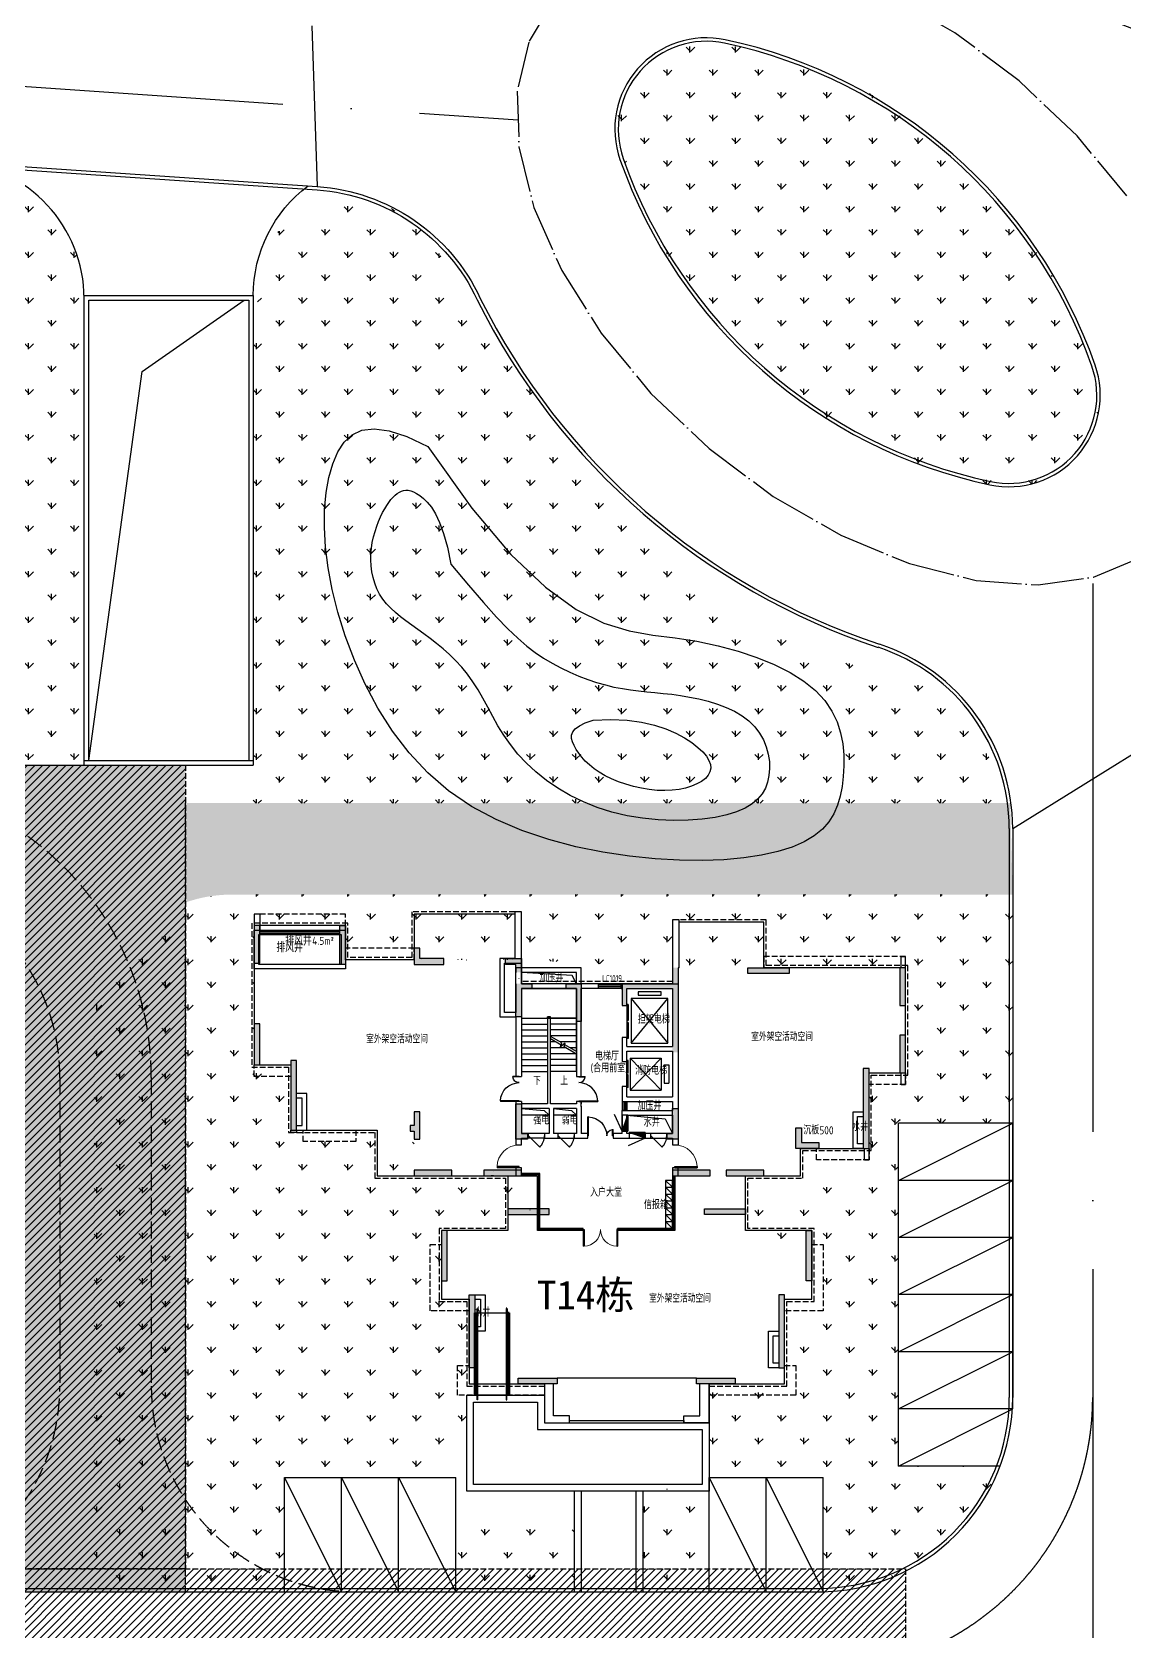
# Model space of a CAD drawing. Header units: millimetres. Extents: x 36720183 to 38160956, y 58934012 to 60388477.
# Drawn here: x 37476352 to 37524127, y 59413485 to 59483474 of the extents above; entities that cross this region are included whole.
import ezdxf

# ---------------------------------------------------------------- set-up
doc = ezdxf.new("R2010")
doc.units = ezdxf.units.MM
doc.header["$LTSCALE"] = 1000
doc.header["$MEASUREMENT"] = 0
for name, pattern in [('ACAD_ISO04W100', [30, 24, -3, 0, -3]), ('DASH', [0.35, 0.25, -0.1]), ('DOTE', [2.42, 2, -0.2, 0.02, -0.2]), ('X-A7-L1-PLAN$0$DOTE', [2.42, 2, -0.2, 0.02, -0.2])]:
    doc.linetypes.add(name, pattern=pattern)
for name, color, linetype in [('003-核算户型面积-公摊部分轮廓', 30, 'Continuous'), ('@ 绿化', 8, 'Continuous'), ('@YL', 2, 'Continuous'), ('@扑救面填充', 8, 'Continuous'), ('@植草板', 8, 'Continuous'), ('@道路', 6, 'Continuous'), ('C_Wall', 6, 'Continuous'), ('DIM_LEAD', 3, 'Continuous'), ('DIM_SYMB', 3, 'Continuous'), ('DL_道路中线_支路网_', 4, 'ACAD_ISO04W100'), ('DL_道路红线_支路网_', 1, 'Continuous'), ('EVTR', 2, 'Continuous'), ('j-建筑提资说明', 5, 'Continuous'), ('PUB_DIM', 3, 'Continuous'), ('PUB_TEXT', 7, 'Continuous'), ('RMJM - P1 - P - 120-1$0$文字说明', 7, 'Continuous'), ('STAIR', 2, 'Continuous'), ('TEXT', 1, 'Continuous'), ('WALL', 4, 'Continuous'), ('WINDOW', 2, 'Continuous'), ('WINDOW_TEXT', 3, 'Continuous'), ('X-A4-4F-PLAN$0$水X-EQU', 1, 'Continuous'), ('X-A4-4F-PLAN$0$洞', 5, 'Continuous'), ('X-A7-L1-PLAN$0$240_STAIR_R', 1, 'Continuous'), ('X-A7-L1-PLAN$0$dote', 1, 'X-A7-L1-PLAN$0$DOTE'), ('地下车库出入口', 6, 'Continuous'), ('扑救面', 2, 'Continuous'), ('裙楼挑廊', 7, 'Continuous'), ('车位', 40, 'Continuous'), ('首层轮廓', 6, 'Continuous')]:
    doc.layers.add(name, color=color, linetype=linetype)
doc.layers.add('X-A7-L1-PLAN$0$230_Floors', color=1, linetype='Continuous', lineweight=50)
doc.styles.add('_TCH_DIM', font='SIMPLEX', dxfattribs={"bigfont": 'GBCBIG'})
doc.styles.add('RMJM - P1 - P - 120-1$0$RMJM_TEXT', font='ARIAL.TTF', dxfattribs={"height": 2.5})
doc.styles.get("Standard").update_dxf_attribs({"font": 'gbenor.shx', "bigfont": 'gbcbig.shx'})
pattern_1 = [(90, (0, 0), (-997.795475, 997.795475), [264.58066, -1731.01015]), (45, (0, 0), (-997.796155, 997.796155), [264.58066, -1146.51615]), (135, (0, 0), (-997.796155, -997.796155), [264.58066, -1146.51615])]
pattern_2 = [(45, (0, 0), (-168.3798023, 168.3798023), [])]

# ---------------------------------------------------------------- blocks, each defined once
blk = doc.blocks.new('车位')
at = {"layer": '车位'}
for p, q in [((2126015, 462726), (2126015, 465226)), ((2131015, 465226), (2126015, 465226)), ((2131015, 462726), (2131015, 465226)), ((2131015, 462726), (2126015, 462726))]:
    blk.add_line(p, q, dxfattribs=at)
blk.add_lwpolyline([(2126015, 462726), (2131015, 465226)], dxfattribs=at)
blk = doc.blocks.new('gj1-0107')
at = {"layer": 'WALL', "color": 2}
for points in [[(42848790, 57731523), (42852790, 57731523), (42852790, 57729823), (42848790, 57729823)], [(42852590, 57730023), (42848990, 57730023), (42848990, 57731323), (42852590, 57731323)], [(42848990, 57731323), (42852590, 57731323), (42852590, 57730023), (42848990, 57730023)]]:
    blk.add_lwpolyline(points, close=True, dxfattribs=at)
at = {"layer": 'j-建筑提资说明', "color": 2, "insert": (42851328, 57731226), "char_height": 350, "width": 981.82, "attachment_point": 1}
blk.add_mtext('4.5m²', dxfattribs=at)
at = {"layer": 'PUB_TEXT', "color": 2}
blk.add_text('排风井', height=385.8, dxfattribs=at).set_placement((42850153, 57730853))
blk = doc.blocks.new('X-A4-4F-PLAN$0$A$C331B4B6F')
at = {"layer": 'X-A4-4F-PLAN$0$水X-EQU'}
blk.add_hatch(color=256, dxfattribs=at).paths.add_polyline_path([(-208, -272), (258, -439), (-208, -439)])
blk.add_line((-208, -272), (279, -45), dxfattribs=at)
blk.add_lwpolyline([(-208, -272), (-208, -439), (258, -439), (258, -272)], close=True, dxfattribs=at)
at = {"layer": 'X-A4-4F-PLAN$0$洞'}
blk.add_lwpolyline([(-208, -272), (258, -439)], dxfattribs=at)
blk.add_lwpolyline([(-208, -272), (258, -439), (-208, -439)], close=True, dxfattribs=at)
blk = doc.blocks.new('$DorLib2D$00000001')
for p, q in [((0.45, 0.975), (0.5, 0.975)), ((0.45, 0), (0.45, 0.975)), ((0.5, 0), (0.5, 0.975)), ((0.5, 0), (0.45, 0))]:
    blk.add_line(p, q)
at = {"lineweight": 13}
blk.add_arc((0.475, 0), 0.975, 91.46928, 180, dxfattribs=at)
blk = doc.blocks.new('$DORLIB2D$00000127')
at = {"color": 0, "linetype": 'Continuous'}
for p, q in [((-0.033, 0.795), (-0.533, 0.795)), ((-0.533, 0.795), (-0.533, 0.69)), ((-0.033, 0.69), (-0.533, 0.69)), ((0.5, 0.5), (-0.5, 0.5)), ((-0.033, 0.795), (-0.033, 0.69)), ((0.033, 0.795), (0.033, 0.69)), ((0.533, 0.795), (0.033, 0.795)), ((0.533, 0.69), (0.033, 0.69)), ((0.533, 0.795), (0.533, 0.69))]:
    blk.add_line(p, q, dxfattribs=at)
blk = doc.blocks.new('$DorLib2D$00000225')
at = {"color": 0}
for p, q in [((0.475, -0.001), (0.475, 0.752)), ((0.475, 0.752), (0.5, 0.752)), ((0.5, -0.001), (0.5, 0.752)), ((-0.5, 0), (-0.5, 0.252)), ((-0.475, 0.252), (-0.5, 0.252)), ((-0.475, 0), (-0.475, 0.252)), ((-0.475, 0), (-0.5, 0)), ((0.475, -0.001), (0.5, -0.001))]:
    blk.add_line(p, q, dxfattribs=at)
for centre, radius, start, end in [((0.505, -0.002), 0.755, 92.24927, 179.72377), ((-0.501, 0.003), 0.251, 359.78987, 84.09744)]:
    blk.add_arc(centre, radius, start, end, dxfattribs=at)
blk = doc.blocks.new('$DorLib2D$00000114')
at = {"color": 0}
blk.add_line((0.5, 0), (-0.207, 0.707), dxfattribs=at)
blk.add_arc((0.5, 0), 1, 135, 180, dxfattribs=at)
blk = doc.blocks.new('$DorLib2D$00000002')
for p, q in [((-0.5, 0), (-0.5, 0.4875)), ((-0.475, 0.4875), (-0.5, 0.4875)), ((-0.475, 0), (-0.475, 0.4875)), ((0.475, 0), (0.475, 0.4875)), ((0.475, 0.4875), (0.5, 0.4875)), ((0.5, 0), (0.5, 0.4875)), ((-0.5, 0), (-0.475, 0)), ((0.5, 0), (0.475, 0))]:
    blk.add_line(p, q)
at = {"lineweight": 13}
for centre, start, end in [((-0.4875, 0), 0, 88.53072), ((0.4875, 0), 91.46928, 180)]:
    blk.add_arc(centre, 0.4875, start, end, dxfattribs=at)
blk = doc.blocks.new('T14scpm')
at = {"layer": 'C_Wall'}
h = blk.add_hatch(color=6, dxfattribs=at)
h.dxf.hatch_style = 1
h.paths.add_polyline_path([(790263, 47306), (790263, 47506), (790513, 47506), (790513, 45856), (790263, 45856)])
h.paths.add_polyline_path([(790513, 42906), (790263, 42906), (790263, 43106), (790263, 44556), (790513, 44556)])
h.paths.add_polyline_path([(788913, 39606), (788663, 39606), (788663, 43106), (788913, 43106)])
h.paths.add_polyline_path([(785713, 39606), (785713, 40506), (785963, 40506), (785963, 39856), (786713, 39856), (786713, 39606)])
h.paths.add_polyline_path([(786163, 35806), (786163, 36006), (786413, 36006), (786413, 33806), (786163, 33806)])
h.paths.add_polyline_path([(785213, 30006), (784963, 30006), (784963, 33206), (785213, 33206)])
h.paths.add_polyline_path([(781362, 29306), (781362, 29556), (783063, 29556), (783063, 29306), (782913, 29306), (782913, 29306)])
h.paths.add_polyline_path([(773563, 29306), (773563, 29556), (775263, 29556), (775263, 29306), (775113, 29306), (775113, 29306)])
h.paths.add_polyline_path([(771663, 30006), (771413, 30006), (771413, 30106), (771413, 33206), (771663, 33206)])
h.paths.add_polyline_path([(770463, 33806), (770213, 33806), (770213, 36006), (770463, 36006), (770463, 35806)])
h.paths.add_polyline_path([(769013, 38406), (769013, 38656), (769213, 38656), (770663, 38656), (770663, 38406)])
h.paths.add_polyline_path([(773713, 38656), (773713, 38406), (772063, 38406), (772063, 38656), (772263, 38656)])
h.paths.add_polyline_path([(773113, 36706), (773113, 36956), (774913, 36956), (774913, 36706)])
h.paths.add_polyline_path([(781963, 38656), (781963, 38406), (780313, 38406), (780313, 38656), (780513, 38656)])
h.paths.add_polyline_path([(784313, 38656), (784313, 38406), (782663, 38406), (782663, 38656), (782863, 38656)])
h.paths.add_polyline_path([(783513, 36956), (783513, 36706), (781713, 36706), (781713, 36956)])
h.paths.add_polyline_path([(780313, 41356), (780563, 41356), (780563, 40006), (780060, 40006), (780060, 40256), (780313, 40256)])
h.paths.add_polyline_path([(780313, 46606), (778313, 46606), (778313, 45856), (778113, 45856), (778112, 46806), (780313, 46806), (780313, 47506), (780563, 47506), (780563, 43806), (780313, 43806)])
h.paths.add_polyline_path([(783613, 47256), (783613, 47506), (785213, 47506), (785413, 47506), (785413, 47256)])
h.paths.add_polyline_path([(776112, 46606), (775662, 46606), (775662, 46806), (776312, 46806), (776312, 45156), (776112, 45156)])
h.paths.add_polyline_path([(770313, 47906), (770313, 47656), (769013, 47656), (769013, 48356), (769263, 48356), (769263, 47906)])
h.paths.add_polyline_path([(765763, 49356), (766013, 49356), (766013, 47656), (765763, 47656)])
h.paths.add_polyline_path([(762263, 47706), (762013, 47706), (762013, 49356), (762263, 49356), (762263, 49156)])
h.paths.add_polyline_path([(762263, 43456), (762263, 43256), (762013, 43256), (762013, 45056), (762263, 45056)])
h.paths.add_polyline_path([(763863, 40606), (763863, 40406), (763613, 40406), (763613, 43456), (763863, 43456)])
h.paths.add_polyline_path([(769013, 40356), (768832, 40356), (768832, 40606), (769013, 40606), (769013, 41206), (769263, 41206), (769263, 40006), (769013, 40006)])
h.paths.add_polyline_path([(773713, 40256), (773967, 40256), (773967, 40006), (773463, 40006), (773463, 41556), (773713, 41556)])
h.paths.add_polyline_path([(773713, 47306), (773463, 47306), (773463, 47656), (773013, 47656), (773013, 47906), (773713, 47906)])
h.paths.add_polyline_path([(773463, 46806), (774163, 46806), (774163, 46606), (773713, 46606), (773713, 45356), (773463, 45356)])
at = {"color": 6}
for p, q in [((778313, 41256), (778113, 41256)), ((780013, 38206), (780313, 37906)), ((780013, 37906), (780313, 37606)), ((780013, 37906), (780313, 37906)), ((780013, 37606), (780313, 37306)), ((780013, 37606), (780313, 37606)), ((780013, 37306), (780313, 37006)), ((780013, 37306), (780313, 37306)), ((780013, 37006), (780313, 36706)), ((780013, 37006), (780313, 37006)), ((780013, 36706), (780313, 36406)), ((780013, 36706), (780313, 36706)), ((780013, 36406), (780313, 36106)), ((780013, 36406), (780313, 36406))]:
    blk.add_line(p, q, dxfattribs=at)
blk.add_lwpolyline([(780313, 38206), (780013, 38206), (780013, 36106), (780313, 36106), (780313, 38206)], dxfattribs=at)
at = {"layer": '003-核算户型面积-公摊部分轮廓', "color": 6}
blk.add_lwpolyline([(776113, 46806), (775931, 47170), (773713, 47306)], dxfattribs=at)
at = {"layer": 'C_Wall', "color": 6}
blk.add_line((778112, 46806), (778112, 46806), dxfattribs=at)
for points in [[(762263, 49156), (762263, 49356), (762013, 49356), (762013, 47706), (762263, 47706), (762263, 49156)], [(765763, 49356), (766013, 49356), (766013, 47656), (765763, 47656)], [(770313, 47656), (770313, 47906), (769263, 47906), (769263, 48356), (769013, 48356), (769013, 47656)], [(773013, 47906), (773713, 47906), (773713, 46806), (774163, 46806), (774163, 46606), (773713, 46606), (773713, 45356), (773463, 45356), (773463, 47656), (773013, 47656)], [(783613, 47256), (783613, 47506), (785213, 47506), (785213, 47506), (785413, 47506), (785413, 47256)], [(790263, 47506), (790263, 47306), (790263, 47306), (790263, 45856), (790513, 45856), (790513, 47506)], [(775662, 46606), (775662, 46806), (776312, 46806), (776312, 45156), (776112, 45156), (776112, 46606)], [(762263, 43256), (762263, 43456), (762263, 43456), (762263, 45056), (762013, 45056), (762013, 43256)], [(790263, 42906), (790513, 42906), (790513, 44556), (790263, 44556), (790263, 43106), (790263, 43106)], [(763863, 40406), (763863, 40606), (763863, 40606), (763863, 43456), (763613, 43456), (763613, 40406)], [(788913, 43106), (788663, 43106), (788663, 39606), (788913, 39606)], [(773713, 41556), (773713, 40256), (773967, 40256), (773967, 40006), (773463, 40006), (773463, 41556)], [(780313, 41356), (780563, 41356), (780563, 40006), (780060, 40006), (780060, 40256), (780313, 40256)], [(769013, 40006), (769263, 40006), (769263, 41206), (769013, 41206), (769013, 40606), (768832, 40606), (768832, 40356), (769013, 40356)], [(785963, 40506), (785963, 39856), (786713, 39856), (786713, 39606), (785713, 39606), (785713, 40506)], [(769213, 38656), (769013, 38656), (769013, 38406), (770663, 38406), (770663, 38656), (769213, 38656)], [(772263, 38656), (772063, 38656), (772063, 38406), (773713, 38406), (773713, 38656), (772263, 38656)], [(780513, 38656), (780313, 38656), (780313, 38406), (781963, 38406), (781963, 38656), (780513, 38656)], [(782863, 38656), (782663, 38656), (782663, 38406), (784313, 38406), (784313, 38656), (782863, 38656)], [(774913, 36956), (773113, 36956), (773113, 36706), (774913, 36706)], [(781713, 36956), (783513, 36956), (783513, 36706), (781713, 36706)], [(770213, 33806), (770463, 33806), (770463, 35806), (770463, 35806), (770463, 36006), (770213, 36006)], [(786413, 33806), (786163, 33806), (786163, 35806), (786163, 35806), (786163, 36006), (786413, 36006)], [(771413, 33206), (771663, 33206), (771663, 30006), (771663, 30006), (771413, 30006), (771413, 30106), (771413, 30106)], [(785213, 33206), (784963, 33206), (784963, 30006), (785213, 30006)], [(773563, 29306), (773563, 29556), (775263, 29556), (775263, 29306), (775113, 29306), (775113, 29306)], [(781362, 29306), (781362, 29556), (783063, 29556), (783063, 29306), (782913, 29306), (782913, 29306)]]:
    blk.add_lwpolyline(points, close=True, dxfattribs=at)
at = {"layer": 'C_Wall', "color": 6, "const_width": 0.02}
blk.add_lwpolyline([(778313, 45856), (778113, 45856), (778112, 46806), (780313, 46806), (780313, 47506), (780563, 47506), (780563, 43806), (780313, 43806), (780313, 46606), (778313, 46606)], close=True, dxfattribs=at)
at = {"layer": 'DIM_LEAD', "color": 6, "const_width": 20}
blk.add_lwpolyline([(773598, 47027, 1), (773590, 47045, 1)], format="xyb", close=True, dxfattribs=at)
at = {"layer": 'DIM_SYMB', "color": 6}
for points in [[(774313, 42836, 0, 0, 0), (774313, 45956, 0, 0, 0), (775513, 45956, 0, 0, 0), (775513, 44566, 80, 0, 0), (775513, 44266, 0, 0, 0)], [(775513, 42836, 0, 0, 0), (775513, 43706, 80, 0, 0), (775513, 44006, 0, 0, 0)]]:
    blk.add_lwpolyline(points, format="xyseb", dxfattribs=at)
at = {"layer": 'EVTR', "color": 6}
for p, q in [((778813, 46456), (778813, 46306)), ((779813, 46456), (778813, 46456)), ((778813, 46306), (779813, 46306)), ((779813, 46306), (779813, 46456)), ((778513, 46156), (778513, 44206)), ((780113, 46156), (778513, 46156)), ((778513, 46156), (780113, 44206)), ((778513, 44206), (780113, 46156)), ((780113, 44206), (780113, 46156)), ((778513, 44206), (780113, 44206)), ((779813, 43556), (778463, 42156)), ((778463, 43556), (778463, 42156)), ((778463, 43556), (779813, 42156)), ((778463, 43556), (779813, 43556)), ((779813, 43556), (779813, 42156)), ((779957, 43256), (779957, 42456)), ((779957, 43256), (780157, 43256)), ((780157, 43256), (780157, 42456)), ((778463, 42156), (779813, 42156)), ((779957, 42456), (780157, 42456))]:
    blk.add_line(p, q, dxfattribs=at)
at = {"layer": 'PUB_DIM', "color": 6}
for points in [[(773713, 41356), (774696, 41258), (774913, 41056)], [(775113, 41356), (775896, 41258), (776113, 41056)], [(778313, 41056), (779994, 40904), (780313, 40256)]]:
    blk.add_lwpolyline(points, dxfattribs=at)
at = {"layer": 'STAIR', "color": 6}
for p, q in [((776113, 46606), (773713, 46606)), ((773713, 46606), (773713, 45306)), ((776113, 45306), (776113, 46606)), ((773713, 45306), (773713, 42966)), ((773713, 45306), (774853, 45306)), ((773713, 45306), (776113, 45306)), ((773713, 45046), (774853, 45046)), ((774973, 45366), (774853, 45366)), ((774853, 45306), (774853, 45366)), ((774913, 45306), (774913, 45306)), ((774913, 45306), (774913, 45306)), ((774913, 45306), (774913, 45306)), ((774973, 45306), (774973, 45366)), ((776113, 45306), (774973, 45306)), ((776113, 45046), (774973, 45046)), ((776113, 43847), (776113, 45306)), ((773713, 44786), (774853, 44786)), ((773713, 44526), (774853, 44526)), ((773713, 44266), (774853, 44266)), ((776113, 44786), (774973, 44786)), ((776113, 44526), (774973, 44526)), ((775466, 44221), (774973, 44505)), ((775439, 44121), (774973, 44390)), ((775188, 44266), (774973, 44266)), ((776113, 44266), (775388, 44266)), ((775417, 44040), (775466, 44221)), ((775623, 44213), (775417, 44040)), ((775577, 44041), (775623, 44213)), ((776113, 43847), (775604, 44141)), ((773713, 44006), (774853, 44006)), ((773713, 43746), (774853, 43746)), ((773713, 43486), (774853, 43486)), ((775638, 44006), (774973, 44006)), ((776088, 43746), (774973, 43746)), ((776113, 43486), (774973, 43486)), ((776113, 43732), (775577, 44041)), ((776113, 44006), (775838, 44006)), ((776113, 42966), (776113, 43732)), ((773713, 43226), (774853, 43226)), ((773713, 42966), (774853, 42966)), ((776113, 43226), (774973, 43226)), ((776113, 42966), (774973, 42966))]:
    blk.add_line(p, q, dxfattribs=at)
at = {"layer": 'WALL', "color": 6}
for p, q in [((762013, 49856), (762013, 49156)), ((762263, 49856), (762013, 49856)), ((762263, 49856), (762263, 49156)), ((790313, 47506), (790313, 48006)), ((790313, 48006), (790513, 48006)), ((790513, 47506), (790513, 48006)), ((780313, 47506), (780313, 46806)), ((780613, 47506), (780563, 47506)), ((780563, 47506), (780563, 39756)), ((774163, 46806), (773713, 46806)), ((773713, 46606), (774163, 46606)), ((773713, 46606), (773713, 42756)), ((777063, 46806), (774163, 46806)), ((774163, 46606), (776113, 46606)), ((776113, 46606), (776113, 42756)), ((776313, 42756), (776313, 46606)), ((777063, 46606), (776313, 46606)), ((777063, 46806), (777063, 46606)), ((778062, 46606), (778062, 46806)), ((778062, 46806), (778112, 46806)), ((778062, 46606), (778112, 46606)), ((778113, 46806), (780563, 46806)), ((778113, 46806), (778113, 45856)), ((778313, 46606), (780313, 46606)), ((778313, 45856), (778313, 46606)), ((780313, 46606), (780313, 46356)), ((780313, 46606), (780313, 44056)), ((778113, 45856), (778313, 45856)), ((778313, 44456), (778113, 44456)), ((778113, 44456), (778113, 43906)), ((778313, 44056), (778313, 44456)), ((778113, 43906), (778113, 43406)), ((778113, 43406), (778313, 43406)), ((778313, 44056), (780313, 44056)), ((778313, 43856), (780313, 43856)), ((778313, 43406), (778313, 43856)), ((780313, 43856), (780313, 41856)), ((773513, 42756), (773713, 42756)), ((776113, 42756), (776313, 42756)), ((790313, 42406), (790313, 42906)), ((790513, 42406), (790513, 42906)), ((778313, 42306), (778113, 42306)), ((778113, 42306), (778113, 41656)), ((778313, 41856), (778313, 42306)), ((790313, 42406), (790513, 42406)), ((773463, 41656), (773463, 39756)), ((773713, 41656), (773463, 41656)), ((773713, 41656), (773713, 41556)), ((773713, 41656), (773713, 41556)), ((774853, 41556), (773713, 41556)), ((774913, 41356), (773713, 41356)), ((773713, 41356), (773713, 40256)), ((774913, 41356), (774913, 40256)), ((776113, 41556), (774973, 41556)), ((775113, 41356), (775113, 40256)), ((776113, 41356), (775113, 41356)), ((776313, 41656), (776113, 41656)), ((776113, 41656), (776113, 41556)), ((776113, 41656), (776113, 41556)), ((776113, 41356), (776113, 40256)), ((776313, 41444), (776313, 41656)), ((776313, 41656), (776313, 41556)), ((776313, 41456), (776313, 41556)), ((776313, 41456), (776313, 40256)), ((776313, 41444), (776313, 41256)), ((778113, 41656), (778313, 41656)), ((778313, 41856), (780313, 41856)), ((778313, 41256), (778313, 41656)), ((778313, 41656), (780313, 41656)), ((779013, 41856), (780313, 41856)), ((780313, 41656), (780313, 41256)), ((774913, 41056), (773713, 41056)), ((776113, 41056), (775113, 41056)), ((778113, 41256), (778313, 41256)), ((778313, 41256), (778113, 41256)), ((778113, 40256), (778113, 41256)), ((778313, 41256), (780313, 41256)), ((778313, 40256), (778313, 41056)), ((778313, 41056), (780313, 41056)), ((780313, 41056), (780313, 40256)), ((773967, 40256), (773713, 40256)), ((773713, 40056), (773967, 40056)), ((773713, 39756), (773713, 40056)), ((774013, 40256), (773967, 40256)), ((774013, 40056), (773967, 40056)), ((774013, 40056), (774013, 40256)), ((774913, 40256), (774713, 40256)), ((774713, 40256), (774713, 40056)), ((774713, 40056), (775013, 40056)), ((774994, 40056), (775313, 40056)), ((775313, 40256), (775113, 40256)), ((775313, 40056), (775313, 40256)), ((776113, 40256), (776013, 40256)), ((776013, 40256), (776013, 40056)), ((776013, 40056), (776213, 40056)), ((776213, 40056), (776613, 40056)), ((776613, 40256), (776313, 40256)), ((776613, 40056), (776613, 40256)), ((778113, 40256), (777713, 40256)), ((777713, 40256), (777713, 40056)), ((777713, 40056), (779013, 40056)), ((779360, 40256), (778313, 40256)), ((779013, 40056), (779360, 40056)), ((779362, 40056), (779362, 40256)), ((780313, 40256), (780062, 40256)), ((780062, 40256), (780062, 40056)), ((780062, 40056), (780313, 40056)), ((780313, 40056), (780313, 39756)), ((773463, 39756), (773713, 39756)), ((780313, 39756), (780563, 39756)), ((788713, 39106), (788713, 39606)), ((788913, 39106), (788912, 39606)), ((772482, 38606), (772482, 38606)), ((773713, 38756), (773463, 38756)), ((773463, 38756), (773463, 38406)), ((773713, 38406), (773713, 38756)), ((780563, 38756), (780313, 38756)), ((780313, 38756), (780313, 38606)), ((780563, 38406), (780563, 38756)), ((788713, 39106), (788913, 39106)), ((772482, 38406), (772382, 38406)), ((772494, 38406), (773613, 38406)), ((773613, 38406), (774413, 38406)), ((780413, 38406), (780563, 38406))]:
    blk.add_line(p, q, dxfattribs=at)
for points in [[(773713, 47706), (773713, 49956), (773413, 49956), (773413, 47906), (772763, 47906), (772763, 45356), (773463, 45356)], [(765763, 49156), (766012, 49156), (766012, 47456), (762012, 47456), (762012, 49156), (762263, 49156)], [(780613, 47506), (780613, 49606), (780313, 49606), (780313, 46806)], [(765763, 48956), (765812, 48956), (765812, 47656), (762212, 47656), (762212, 48956), (762263, 48956)], [(765763, 48956), (765812, 48956), (765812, 47656), (762212, 47656), (762212, 48956), (762263, 48956)], [(773463, 45556), (772963, 45556), (772963, 47706), (773713, 47706)], [(776313, 46806), (776313, 47506), (773463, 47506), (773463, 47306)], [(776113, 46806), (776113, 47306), (773713, 47306)], [(773463, 46806), (773463, 45556)], [(773463, 45356), (773463, 42756)], [(774973, 41556), (774973, 45306), (774853, 45306), (774853, 41556)], [(776113, 44556), (776113, 43656)], [(763863, 40406), (764313, 40406), (764313, 42006), (763863, 42006)], [(763863, 40606), (764113, 40606), (764113, 41806), (763863, 41806)], [(788662, 39606), (788212, 39606), (788212, 41206), (788662, 41206)], [(788662, 39806), (788412, 39806), (788412, 41006), (788662, 41006)], [(763863, 40406), (763863, 40306), (763613, 40306), (763613, 40406)], [(771662, 33206), (772112, 33206), (772112, 31606), (771662, 31606)], [(771662, 33006), (771912, 33006), (771912, 31806), (771662, 31806)], [(784962, 30006), (784512, 30006), (784512, 31606), (784962, 31606)], [(784962, 30206), (784712, 30206), (784712, 31406), (784962, 31406)], [(774713, 29306), (774713, 27706), (774713, 27606), (775813, 27606), (775813, 27906), (775113, 27906), (775113, 29306)], [(774713, 29306), (774713, 27706), (774713, 27606), (775813, 27606), (775813, 27906), (775113, 27906), (775113, 29306)], [(781913, 29306), (781913, 27706), (781913, 27606), (780813, 27606), (780813, 27906), (781513, 27906), (781513, 29306)], [(781913, 29306), (781913, 27706), (781913, 27606), (780813, 27606), (780813, 27906), (781513, 27906), (781513, 29306)]]:
    blk.add_lwpolyline(points, dxfattribs=at)
at = {"layer": 'WINDOW', "color": 6}
for p, q in [((762263, 49156), (765763, 49156)), ((762263, 49089), (765763, 49089)), ((762263, 49022), (765763, 49022)), ((762263, 48956), (765763, 48956)), ((778062, 46806), (777063, 46805)), ((778062, 46739), (777063, 46739)), ((778062, 46672), (777063, 46672)), ((778062, 46606), (777063, 46606)), ((776313, 44856), (776313, 45056)), ((778113, 41656), (778113, 41256)), ((778179, 41656), (778179, 41256)), ((778246, 41656), (778246, 41256)), ((778313, 41656), (778313, 41256)), ((774713, 40256), (774013, 40256)), ((774713, 40056), (774013, 40056)), ((776013, 40256), (775313, 40256)), ((775313, 40056), (776013, 40056)), ((780062, 40256), (779362, 40256)), ((779362, 40056), (780062, 40056)), ((774413, 37006), (774413, 38206)), ((776413, 36006), (776413, 36106)), ((777161, 36006), (777164, 36006)), ((777913, 36006), (777913, 36106)), ((781362, 29556), (775263, 29556))]:
    blk.add_line(p, q, dxfattribs=at)
for points in [[(776413, 36106), (774513, 36106), (774513, 38506), (773713, 38506)], [(776413, 36056), (774463, 36056), (774463, 38456), (773713, 38456)], [(776413, 36006), (774413, 36006), (774413, 38406), (773713, 38406)], [(780413, 38406), (780413, 36006), (777913, 36006)], [(780363, 38406), (780363, 36056), (777913, 36056)], [(780313, 38406), (780313, 36106), (777913, 36106)], [(777164, 36006), (777161, 36006)]]:
    blk.add_lwpolyline(points, dxfattribs=at)
at = {"layer": 'X-A7-L1-PLAN$0$230_Floors', "color": 6}
for p, q in [((771662, 28806), (771662, 32406)), ((771692, 28806), (771692, 32406)), ((771762, 32606), (771787, 32606)), ((773038, 32606), (773063, 32606)), ((773062, 28806), (773063, 32606)), ((773063, 32406), (773163, 32406)), ((773133, 28806), (773133, 32406)), ((773162, 28806), (773163, 32406))]:
    blk.add_line(p, q, dxfattribs=at)
at = {"layer": 'X-A7-L1-PLAN$0$240_STAIR_R', "color": 6}
for points in [[(771762, 28806), (771662, 28806)], [(773038, 28806), (771787, 28806)], [(773162, 28806), (773062, 28806)]]:
    blk.add_lwpolyline(points, dxfattribs=at)
at = {"layer": 'X-A7-L1-PLAN$0$dote', "color": 6, "linetype": 'ByBlock'}
blk.add_line((771787, 32406), (773038, 32406), dxfattribs=at)
for points in [[(771662, 32406), (771762, 32406)], [(771787, 32606), (771787, 28606), (771762, 28606), (771762, 32606)], [(773038, 32606), (773038, 28606), (773063, 28606), (773063, 32606)]]:
    blk.add_lwpolyline(points, dxfattribs=at)
at = {"layer": '首层轮廓', "color": 6, "linetype": 'DASH'}
for p, q in [((780313, 46906), (773713, 46906)), ((770913, 30106), (771413, 30106))]:
    blk.add_line(p, q, dxfattribs=at)
for points in [[(773413, 49956), (768913, 49956), (768913, 47956), (766113, 47956), (766113, 49456), (761913, 49456), (761913, 43156), (763513, 43155), (763513, 40306), (767288, 40306), (767288, 38306), (773013, 38306), (773013, 36106), (770113, 36106), (770113, 33206), (770113, 32906), (771313, 32906), (771313, 29206), (774713, 29206)], [(766013, 49356), (766013, 49856), (762013, 49856), (762013, 49356)], [(781913, 29206), (785313, 29206), (785313, 32906), (786513, 32906), (786513, 36106), (783613, 36106), (783613, 38306), (786013, 38306), (786013, 39506), (789013, 39506), (789013, 42806), (790613, 42806), (790613, 47606), (784413, 47606), (784413, 49606), (780613, 49606)], [(769013, 47856), (769013, 48356), (766013, 48356), (766013, 47856)], [(790513, 47506), (790513, 48006), (784313, 48006), (784313, 47506)], [(763613, 43255), (763613, 42756), (762013, 42756), (762013, 43256)], [(790513, 42906), (790513, 42406), (788913, 42406), (788913, 42906)], [(766463, 40406), (766463, 39906), (764163, 39906), (764163, 40406)], [(788913, 39606), (788913, 39106), (786613, 39106), (786613, 39606)], [(771413, 32506), (769713, 32506), (769713, 35406), (770213, 35406)], [(786413, 35406), (786913, 35406), (786913, 32506), (785213, 32506), (785213, 33006)], [(774713, 29306), (774713, 28806), (770913, 28806), (770913, 30106)], [(785213, 30106), (785713, 30106), (785713, 28806), (781913, 28806), (781913, 29306)]]:
    blk.add_lwpolyline(points, dxfattribs=at)
at = {"layer": '首层轮廓', "color": 6}
blk.add_lwpolyline([(790513, 47506), (784313, 47506), (784313, 49506), (780613, 49506), (780613, 49606), (780313, 49606), (780313, 46806), (773713, 46806), (773713, 49956), (773413, 49956), (773413, 49856), (769013, 49856), (769013, 47856), (766013, 47856), (766013, 49356), (762013, 49356), (762013, 43256), (763613, 43255), (763613, 40406), (767388, 40406), (767388, 38406), (773113, 38406), (773113, 36006), (770213, 36006), (770213, 33206), (770213, 33006), (771413, 33006), (771413, 29306), (774713, 29306), (774713, 27606), (775813, 27606), (775813, 27706), (780813, 27706), (780813, 27606), (781913, 27606), (781913, 29306), (785213, 29306), (785213, 33006), (786413, 33006), (786413, 36006), (783513, 36006), (783513, 38406), (785913, 38406), (785913, 39606), (788913, 39606), (788913, 42906), (790513, 42906), (790513, 47506)], dxfattribs=at)
at = {"layer": 'WINDOW', "color": 6}
for name, p, xscale, yscale, zscale, rotation in [('$DORLIB2D$00000127', (778213, 45156), -1400, 200, 1400, 270), ('$DORLIB2D$00000127', (778213, 42856), 1100, 200, -1100, 270), ('$DorLib2D$00000225', (773611, 42206), -1100, 1100, -1100, 90), ('$DorLib2D$00000225', (776216, 42206), 1100, 1100, -1100, 270), ('$DorLib2D$00000114', (774363, 40156), 700.0000000000001, 700.0000000000001, -700.0000000000001, 180), ('$DorLib2D$00000114', (775663, 40156), 700.0000000000001, 700.0000000000001, -700.0000000000001, 180), ('$DorLib2D$00000114', (779712, 40156), 700.0000000000001, 700.0000000000001, -700.0000000000001, 180), ('$DorLib2D$00000001', (773613, 39256), -1000, 1000, 1000, 90), ('$DorLib2D$00000001', (780413, 39256), 1000, 1000, 1000, 270), ('$DorLib2D$00000002', (777163, 36056), 1500, 1500, -1500, 180)]:
    blk.add_blockref(name, p, dxfattribs=dict(at, xscale=xscale, yscale=yscale, zscale=zscale, rotation=rotation))
at = {"layer": 'WINDOW', "color": 6, "xscale": -1100, "yscale": 1100, "zscale": -1100}
blk.add_blockref('$DorLib2D$00000225', (777163, 40156), dxfattribs=at)
at = {"layer": 'X-A4-4F-PLAN$0$水X-EQU', "color": 6, "xscale": 1.5, "yscale": 1.5, "zscale": 1.5}
for p, rotation in [((777704, 40668), 90), ((778800, 39647), 180)]:
    blk.add_blockref('X-A4-4F-PLAN$0$A$C331B4B6F', p, dxfattribs=dict(at, rotation=rotation))
at = {"layer": 'PUB_TEXT', "color": 6}
for s, height, p in [('排风井', 385.8, (762984, 48190)), ('室外架空活动空间', 337.6, (766911, 44210)), ('室外架空活动空间', 337.6, (783758, 44313)), ('室外架空活动空间', 337.6, (779291, 32867))]:
    blk.add_text(s, height=height, dxfattribs=at).set_placement(p)
at = {"layer": 'PUB_TEXT', "color": 6, "style": '_TCH_DIM'}
for s, p in [('下', (774218, 42381)), ('上', (775408, 42381))]:
    blk.add_text(s, height=338, dxfattribs=at).set_placement(p)
at = {"layer": 'RMJM - P1 - P - 120-1$0$文字说明', "color": 6, "insert": (778643, 33819), "char_height": 1250, "width": 25500, "attachment_point": 3, "style": 'RMJM - P1 - P - 120-1$0$RMJM_TEXT'}
blk.add_mtext('{\\fSimSun|b0|i0|c134|p2;T14栋}', dxfattribs=at)
at = {"layer": 'TEXT', "color": 6}
for s, p in [('加压井', (774498, 46875)), ('担架电梯', (778799, 45066)), ('电梯厅', (776924, 43461)), ('(合用前室)', (776731, 42938)), ('消防电梯', (778680, 42833)), ('加压井', (778785, 41290)), ('强电', (774223, 40658)), ('弱电', (775468, 40658)), ('水井', (779055, 40560)), ('沉板500', (786035, 40220)), ('水井', (788177, 40374)), ('入户大堂', (776707, 37496)), ('信报箱', (779065, 36956)), ('水井', (771648, 32248))]:
    blk.add_text(s, height=350, dxfattribs=at).set_placement(p)
at = {"layer": 'WINDOW_TEXT', "color": 6, "width": 0.7}
blk.add_text('LC1019', height=300, dxfattribs=at).set_placement((777242, 46889))

msp = doc.modelspace()

# ---------------------------------------------------------------- hatches: boundary and pattern name
at = {"layer": '@ 绿化', "linetype": 'Continuous'}
h = msp.add_hatch(dxfattribs=at)
h.set_pattern_fill('GRASS', color=256, scale=500, style=0)
h.set_pattern_definition(pattern_1)
edge = h.paths.add_edge_path()
edge.add_arc((37519088, 59467580), 4000, -96.31694, 0, ccw=False)
edge.add_arc((37522607, 59484706), 21470, 194.80522, 259.37286, ccw=False)
edge.add_arc((37505850, 59479220), 4000, 77.99361, 180, ccw=False)
edge.add_arc((37502506, 59462298), 21249, 14.39386, 78.66608, ccw=False)
h = msp.add_hatch(dxfattribs=at)
h.set_pattern_fill('GRASS', color=256, scale=500, style=0)
h.set_pattern_definition(pattern_1)
edge = h.paths.add_edge_path()
edge.add_line((37432272, 59467760), (37445966, 59467760))
edge.add_line((37445966, 59467760), (37445966, 59465506))
edge.add_line((37445966, 59465506), (37462566, 59465506))
edge.add_line((37462566, 59465506), (37462566, 59473906))
edge.add_line((37462566, 59473906), (37465018, 59473318))
edge.add_line((37465018, 59473318), (37472500, 59472791))
edge.add_line((37472500, 59472791), (37472838, 59477779))
edge.add_line((37472838, 59477779), (37473935, 59477665))
edge.add_arc((37472630, 59471805), 6003, 1.29235, 77.44615, ccw=False)
edge.add_line((37478632, 59471941), (37478632, 59451406))
edge.add_line((37478632, 59451406), (37431666, 59451472))
edge.add_line((37431666, 59451472), (37431852, 59454215))
edge.add_line((37431852, 59454215), (37431353, 59454249))
edge.add_line((37431353, 59454249), (37431730, 59459786))
edge.add_line((37431730, 59459786), (37432229, 59459752))
edge.add_line((37432229, 59459752), (37432422, 59462596))
edge.add_line((37432422, 59462596), (37431923, 59462630))
edge.add_line((37431923, 59462630), (37432272, 59467760))
h = msp.add_hatch(dxfattribs=at)
h.set_pattern_fill('GRASS', color=256, scale=500, style=0)
h.set_pattern_definition(pattern_1)
h.paths.add_polyline_path([(37486032, 59449741), (37486032, 59470306), (37486632, 59474558), (37491123, 59476236), (37493067, 59475243), (37496815, 59470236), (37500144, 59464456), (37506351, 59458153), (37512427, 59455734), (37517043, 59454351), (37519148, 59449741)])
h = msp.add_hatch(dxfattribs=at)
h.set_pattern_fill('GRASS', color=256, scale=500, style=0)
h.set_pattern_definition(pattern_1)
edge = h.paths.add_edge_path()
edge.add_line((37432956, 59445741), (37433179, 59449741))
edge.add_line((37433179, 59449741), (37519148, 59449741))
edge.add_line((37519148, 59449741), (37519257, 59445741))
edge.add_line((37519257, 59445741), (37485072, 59445741))
edge.add_arc((37485072, 59439741), 6000, 90, 180)
edge.add_line((37479072, 59439741), (37479072, 59415243))
edge.add_line((37479072, 59415243), (37475072, 59415243))
edge.add_line((37475072, 59415243), (37475072, 59439741))
edge.add_arc((37469072, 59439741), 6000, 0, 90)
edge.add_line((37469072, 59445741), (37432956, 59445741))
h = msp.add_hatch(dxfattribs=at)
h.set_pattern_fill('GRASS', color=256, scale=500, style=0)
h.set_pattern_definition(pattern_1)
edge = h.paths.add_edge_path()
edge.add_line((37479072, 59430715), (37479072, 59439741))
edge.add_arc((37485072, 59439741), 6000, 90, 179.99978, ccw=False)
edge.add_line((37485072, 59445741), (37519257, 59445741))
edge.add_line((37519257, 59445741), (37519257, 59435742))
edge.add_line((37519257, 59435742), (37514257, 59435742))
edge.add_line((37514257, 59435742), (37514472, 59437941))
edge.add_line((37514472, 59437941), (37514572, 59442541))
edge.add_line((37514572, 59442541), (37504372, 59442541))
edge.add_line((37504372, 59442541), (37497772, 59442891))
edge.add_line((37497772, 59442891), (37493272, 59442891))
edge.add_line((37493272, 59442891), (37493272, 59443391))
edge.add_line((37493272, 59443391), (37490071, 59443391))
edge.add_line((37490071, 59443391), (37490071, 59444391))
edge.add_line((37490071, 59444391), (37486072, 59444391))
edge.add_line((37486072, 59444391), (37486071, 59438291))
edge.add_line((37486071, 59438291), (37487672, 59438290))
edge.add_line((37487672, 59438290), (37487671, 59435441))
edge.add_line((37487671, 59435441), (37493072, 59435441))
edge.add_line((37493072, 59435441), (37493072, 59433441))
edge.add_line((37493072, 59433441), (37498471, 59433441))
edge.add_line((37498471, 59433441), (37498471, 59431941))
edge.add_line((37498471, 59431941), (37497172, 59431941))
edge.add_line((37497172, 59431941), (37497172, 59431041))
edge.add_line((37497172, 59431041), (37494272, 59431041))
edge.add_line((37494272, 59431041), (37494272, 59428041))
edge.add_line((37494272, 59428041), (37495472, 59428041))
edge.add_line((37495472, 59428041), (37495472, 59424341))
edge.add_line((37495472, 59424341), (37495672, 59424341))
edge.add_line((37495672, 59424341), (37495672, 59421440))
edge.add_line((37495672, 59421440), (37494892, 59421440))
edge.add_line((37494892, 59421440), (37494892, 59418440))
edge.add_line((37494892, 59418440), (37500072, 59418440))
edge.add_line((37500072, 59418440), (37500072, 59415243))
edge.add_line((37500072, 59415243), (37494892, 59415243))
edge.add_line((37494892, 59415243), (37494892, 59420243))
edge.add_line((37494892, 59420243), (37479072, 59420243))
edge.add_line((37479072, 59420243), (37479072, 59430715))
h = msp.add_hatch(dxfattribs=at)
h.set_pattern_fill('GRASS', color=256, scale=500, style=0)
h.set_pattern_definition(pattern_1)
edge = h.paths.add_edge_path()
edge.add_line((37510871, 59415243), (37510871, 59418259))
edge.add_line((37510871, 59418259), (37510871, 59419153))
edge.add_line((37510871, 59419153), (37510871, 59420243))
edge.add_line((37510871, 59420243), (37505872, 59420341))
edge.add_line((37505872, 59420341), (37505872, 59423341))
edge.add_line((37505872, 59423341), (37505872, 59423519))
edge.add_line((37505872, 59423519), (37505872, 59424119))
edge.add_line((37505872, 59424119), (37509772, 59423941))
edge.add_line((37509772, 59423941), (37509871, 59426841))
edge.add_line((37509871, 59426841), (37510472, 59426841))
edge.add_line((37510472, 59426841), (37510472, 59430041))
edge.add_line((37510472, 59430041), (37507672, 59430041))
edge.add_line((37507672, 59430041), (37507672, 59432441))
edge.add_line((37507672, 59432441), (37509972, 59432441))
edge.add_line((37509972, 59432441), (37509872, 59433641))
edge.add_line((37509872, 59433641), (37512872, 59433641))
edge.add_line((37512872, 59433641), (37512972, 59436941))
edge.add_line((37512972, 59436941), (37514572, 59436941))
edge.add_line((37514572, 59436941), (37514763, 59434667))
edge.add_line((37514763, 59434667), (37514257, 59434667))
edge.add_line((37514257, 59434667), (37514257, 59420743))
edge.add_line((37514257, 59420743), (37518710, 59420743))
edge.add_arc((37510710, 59423791), 8561, 288.45177, 339.1376, ccw=False)
edge.add_line((37513420, 59415670), (37510871, 59415243))
h = msp.add_hatch(dxfattribs=at)
h.set_pattern_fill('GRASS', color=256, scale=500, style=0)
h.set_pattern_definition(pattern_1)
h.paths.add_polyline_path([(37479072, 59420880), (37487392, 59420880), (37487392, 59415243), (37479072, 59415243)])
h = msp.add_hatch(dxfattribs=at)
h.set_pattern_fill('GRASS', color=256, scale=500, style=0)
h.set_pattern_definition(pattern_1)
h.paths.add_polyline_path([(37503072, 59419741), (37505871, 59419741), (37505871, 59415243), (37503072, 59415243)])
at = {"layer": '@扑救面填充'}
h = msp.add_hatch(dxfattribs=at)
h.set_pattern_fill('ANSI31', color=256, scale=150)
h.set_pattern_definition(pattern_2)
h.paths.add_polyline_path([(37483072, 59416243), (37475072, 59416243), (37475072, 59451406), (37483072, 59451406)])
h = msp.add_hatch(dxfattribs=at)
h.set_pattern_fill('ANSI31', color=256, scale=150)
h.set_pattern_definition(pattern_2)
h.paths.add_polyline_path([(37514572, 59408242), (37453972, 59408242), (37453972, 59416243), (37514572, 59416243)])
at = {"layer": '@植草板'}
h = msp.add_hatch(dxfattribs=at)
h.set_pattern_fill('HONEY', color=8, scale=300)
h.set_pattern_definition([(0, (0, 0), (714.375, 412.4445), [476.25, -952.5]), (120, (0, 0), (-714.3749147, 412.4446478), [476.25, -952.5]), (60, (0, 0), (8.53e-05, 824.8891478), [-952.5, 476.25])])
h.paths.add_polyline_path([(37478632, 59451406), (37432762, 59451406), (37432759, 59451363), (37432844, 59443741), (37475072, 59443741), (37475071, 59415243), (37483072, 59415243), (37483072, 59451406)])

# ---------------------------------------------------------------- linework, layer by layer
at = {"layer": '@YL', "color": 8}
for points in [[(37493670, 59465337), (37495594, 59462641), (37497297, 59460625), (37498810, 59459184), (37500160, 59458214), (37501374, 59457612), (37502483, 59457275), (37503513, 59457097), (37504493, 59456976), (37505445, 59456826), (37506365, 59456630), (37507243, 59456393), (37508067, 59456116), (37508828, 59455802), (37509515, 59455454), (37510118, 59455074), (37510626, 59454664), (37511032, 59454228), (37511345, 59453771), (37511573, 59453299), (37511730, 59452817), (37511824, 59452332), (37511866, 59451849), (37511869, 59451373), (37511841, 59450911), (37511792, 59450468), (37511714, 59450046), (37511598, 59449647), (37511436, 59449272), (37511218, 59448922), (37510935, 59448601), (37510577, 59448308), (37510135, 59448046), (37509602, 59447817), (37508980, 59447622), (37508274, 59447464), (37507487, 59447346), (37506624, 59447269), (37505689, 59447237), (37504685, 59447250), (37503618, 59447312), (37502494, 59447426), (37501329, 59447598), (37500144, 59447837), (37498957, 59448148), (37497787, 59448541), (37496655, 59449021), (37495579, 59449598), (37494579, 59450278), (37493670, 59451064), (37492854, 59451942), (37492127, 59452894), (37491486, 59453899), (37490930, 59454941), (37490455, 59455998), (37490058, 59457054), (37489737, 59458089), (37489488, 59459087), (37489309, 59460041), (37489196, 59460946), (37489146, 59461798), (37489155, 59462592), (37489221, 59463325), (37489339, 59463992), (37489508, 59464587), (37489725, 59465106), (37490002, 59465534), (37490352, 59465856), (37490789, 59466056), (37491325, 59466120), (37491976, 59466032), (37492753, 59465776), (37493670, 59465337)], [(37494681, 59460198), (37495448, 59459278), (37496106, 59458514), (37496674, 59457884), (37497167, 59457371), (37497602, 59456954), (37497998, 59456614), (37498370, 59456332), (37498737, 59456086), (37499111, 59455862), (37499494, 59455657), (37499882, 59455470), (37500273, 59455302), (37500665, 59455153), (37501054, 59455023), (37501437, 59454913), (37501813, 59454822), (37502179, 59454751), (37502538, 59454696), (37502893, 59454652), (37503247, 59454615), (37503603, 59454581), (37503966, 59454545), (37504338, 59454503), (37504723, 59454450), (37505122, 59454384), (37505529, 59454300), (37505937, 59454198), (37506338, 59454075), (37506725, 59453930), (37507089, 59453760), (37507423, 59453564), (37507720, 59453339), (37507974, 59453086), (37508183, 59452807), (37508350, 59452511), (37508476, 59452201), (37508562, 59451884), (37508610, 59451567), (37508621, 59451253), (37508595, 59450951), (37508535, 59450664), (37508435, 59450395), (37508291, 59450145), (37508098, 59449915), (37507852, 59449708), (37507547, 59449523), (37507180, 59449362), (37506744, 59449228), (37506239, 59449120), (37505674, 59449042), (37505061, 59448997), (37504413, 59448986), (37503743, 59449013), (37503062, 59449081), (37502384, 59449190), (37501721, 59449346), (37501084, 59449548), (37500477, 59449793), (37499902, 59450076), (37499363, 59450392), (37498861, 59450737), (37498400, 59451105), (37497981, 59451491), (37497608, 59451891), (37497281, 59452300), (37496994, 59452713), (37496738, 59453127), (37496506, 59453537), (37496288, 59453938), (37496078, 59454328), (37495865, 59454701), (37495643, 59455054), (37495405, 59455383), (37495152, 59455689), (37494887, 59455975), (37494613, 59456240), (37494334, 59456489), (37494053, 59456721), (37493772, 59456939), (37493495, 59457145), (37493225, 59457340), (37492964, 59457528), (37492713, 59457711), (37492476, 59457893), (37492255, 59458076), (37492050, 59458264), (37491865, 59458460), (37491701, 59458667), (37491560, 59458887), (37491442, 59459119), (37491346, 59459360), (37491271, 59459609), (37491217, 59459864), (37491184, 59460122), (37491170, 59460381), (37491176, 59460640), (37491199, 59460896), (37491239, 59461147), (37491293, 59461391), (37491359, 59461627), (37491433, 59461853), (37491515, 59462067), (37491602, 59462267), (37491692, 59462451), (37491783, 59462618), (37491873, 59462767), (37491965, 59462900), (37492056, 59463018), (37492147, 59463120), (37492239, 59463207), (37492331, 59463280), (37492423, 59463339), (37492515, 59463384), (37492609, 59463415), (37492707, 59463430), (37492810, 59463426), (37492921, 59463402), (37493042, 59463357), (37493173, 59463289), (37493318, 59463197), (37493476, 59463075), (37493646, 59462912), (37493823, 59462691), (37494003, 59462399), (37494183, 59462018), (37494359, 59461535), (37494526, 59460933), (37494681, 59460198)], [(37500903, 59453374), (37501682, 59453407), (37502386, 59453375), (37503019, 59453289), (37503583, 59453157), (37504082, 59452992), (37504518, 59452801), (37504895, 59452597), (37505215, 59452388), (37505481, 59452183), (37505695, 59451985), (37505858, 59451794), (37505970, 59451611), (37506032, 59451435), (37506047, 59451267), (37506014, 59451109), (37505935, 59450960), (37505811, 59450821), (37505647, 59450693), (37505445, 59450580), (37505211, 59450482), (37504949, 59450403), (37504662, 59450343), (37504355, 59450305), (37504032, 59450290), (37503697, 59450301), (37503355, 59450336), (37503010, 59450393), (37502669, 59450470), (37502335, 59450566), (37502014, 59450677), (37501710, 59450804), (37501428, 59450942), (37501172, 59451092), (37500943, 59451249), (37500739, 59451414), (37500559, 59451582), (37500403, 59451753), (37500269, 59451925), (37500158, 59452094), (37500067, 59452259), (37499998, 59452418), (37499960, 59452572), (37499961, 59452719), (37500011, 59452861), (37500120, 59452997), (37500299, 59453128), (37500557, 59453254), (37500903, 59453374)], [(37500372, 59419641), (37500372, 59415243)], [(37502772, 59419641), (37502772, 59415243)]]:
    msp.add_lwpolyline(points, dxfattribs=at)
at = {"layer": '@YL', "linetype": 'DASH'}
for points in [[(37432633, 59451406), (37478632, 59451406)], [(37432844, 59443741), (37475072, 59443741), (37475072, 59415243), (37483072, 59415243), (37483072, 59449741)]]:
    msp.add_lwpolyline(points, dxfattribs=at)
at = {"layer": '@YL'}
for points in [[(37495372, 59423841), (37498772, 59423841), (37498772, 59422641), (37505972, 59422641), (37505972, 59419641), (37495372, 59419641), (37495372, 59423841)], [(37500072, 59419641), (37500072, 59415243)], [(37503072, 59419641), (37503072, 59415243)], [(37481164, 59415243), (37481664, 59415243)]]:
    msp.add_lwpolyline(points, dxfattribs=at)
at = {"layer": '@YL', "color": 8}
msp.add_lwpolyline([(37495672, 59423541), (37498472, 59423541), (37498472, 59422341), (37505672, 59422341), (37505672, 59419941), (37495672, 59419941)], close=True, dxfattribs=at)
at = {"layer": '@道路', "color": 8, "linetype": 'DOTE'}
for points in [[(37499130, 59484786), (37498082, 59483024), (37497582, 59480886), (37497657, 59478445), (37498311, 59475795), (37499526, 59473043), (37501254, 59470297), (37503431, 59467667), (37505972, 59465256), (37508777, 59463159), (37511737, 59461458), (37514736, 59460218), (37517654, 59459486), (37520376, 59459289), (37522795, 59459628), (37524818, 59460482)], [(37524252, 59476301), (37522075, 59478931), (37519535, 59481342), (37516730, 59483439), (37513770, 59485140)]]:
    msp.add_lwpolyline(points, dxfattribs=at)
at = {"layer": '@道路'}
for points in [[(37478632, 59468321), (37478632, 59471808, 0.394457), (37473039, 59477794), (37473039, 59477794)], [(37486032, 59471941), (37486032, 59471941, -0.236111), (37488432, 59476741, -0.370345)]]:
    msp.add_lwpolyline(points, format="xyb", dxfattribs=at)
at = {"layer": 'DL_道路中线_支路网_', "color": 8}
for p, q in [((37433445, 59483978), (37497621, 59479626)), ((37522757, 59459357), (37522760, 59332946, 0))]:
    msp.add_line(p, q, dxfattribs=at)
msp.add_arc((37510757, 59423743, 0), 12000, 269.99928, 0, dxfattribs=at)
at = {"layer": 'DL_道路红线_支路网_', "color": 8}
for p, q in [((37488592, 59483746), (37488834, 59476714)), ((37433128, 59480341), (37488823, 59476564)), ((37519257, 59448629), (37526257, 59452982)), ((37519107, 59448629), (37519107, 59423743)), ((37463681, 59415393), (37510757, 59415393))]:
    msp.add_line(p, q, dxfattribs=at)
at = {"layer": 'DL_道路红线_支路网_', "color": 4}
for p, q in [((37433139, 59480491), (37488834, 59476714)), ((37519257, 59448629), (37519257, 59423743)), ((37519257, 59448629), (37519257, 59423743)), ((37463549, 59415243), (37510757, 59415243)), ((37463681, 59415243), (37510757, 59415243))]:
    msp.add_line(p, q, dxfattribs=at)
at = {"layer": 'DL_道路红线_支路网_', "color": 8}
msp.add_lwpolyline([(37488823, 59476564, -0.273298), (37495827, 59471759, -0.273298)], format="xyb", dxfattribs=at)
at = {"layer": 'DL_道路红线_支路网_', "color": 4}
msp.add_lwpolyline([(37488834, 59476714), (37488834, 59476714, -0.273298), (37495963, 59471823), (37495963, 59471823)], format="xyb", dxfattribs=at)
for centre, radius, start, end in [((37535243, 59511632), 30000, 236.47508, 266.10845), ((37505850, 59479220), 4000, 77.99361, 199.3577), ((37505850, 59479220), 4000, 77.99361, 199.3577), ((37502105, 59461614), 22000, 19.3577, 77.99361), ((37502105, 59461614), 22000, 19.3577, 77.99361), ((37522832, 59485186), 22000, 199.3577, 257.99361), ((37522862, 59485237), 30058, 206.50596, 251.69833), ((37519088, 59467580), 4000, 257.99361, 19.3577), ((37510757, 59448629), 8500, 0, 71.72136), ((37510757, 59423743, 0), 8500, 269.9998, 0)]:
    msp.add_arc(centre, radius, start, end, dxfattribs=at)
at = {"layer": 'DL_道路红线_支路网_', "color": 8}
for centre, radius, start, end in [((37535243, 59511632), 29850, 236.47508, 266.10845), ((37505850, 59479220), 3850, 77.99361, 199.3577), ((37502105, 59461614), 21850, 19.3577, 77.99361), ((37522832, 59485186), 21850, 199.3577, 257.99361), ((37522862, 59485237), 30208, 206.50596, 251.69833), ((37519088, 59467580), 3850, 257.99361, 19.3577), ((37510757, 59448629), 8350, 0, 71.72136), ((37510757, 59423743, 0), 8350, 269.9998, 0)]:
    msp.add_arc(centre, radius, start, end, dxfattribs=at)
at = {"layer": '地下车库出入口'}
for p, q in [((37478632, 59451606), (37486032, 59451606)), ((37478632, 59451406), (37486032, 59451406))]:
    msp.add_line(p, q, dxfattribs=at)
for points in [[(37478632, 59451406), (37478632, 59471941), (37486032, 59471941), (37486032, 59451406)], [(37478832, 59451606), (37481170, 59468619), (37485632, 59471741)], [(37478832, 59451606), (37478832, 59471741), (37485832, 59471741), (37485832, 59451606)]]:
    msp.add_lwpolyline(points, dxfattribs=at)
at = {"layer": '扑救面', "color": 8, "linetype": 'DASH'}
for points in [[(37483072, 59416243), (37475072, 59416243), (37475072, 59451406), (37483072, 59451406)], [(37514572, 59408242), (37453972, 59408242), (37453972, 59416243), (37514572, 59416243)]]:
    msp.add_lwpolyline(points, close=True, dxfattribs=at)
at = {"layer": '扑救面', "color": 8, "linetype": 'DASH', "ltscale": 3}
for points in [[(37405957, 59450741), (37468571, 59450741, -0.414214), (37481571, 59437741), (37481571, 59424243, 0.412625), (37490522, 59415243, -2.196193)], [(37405677, 59446741), (37468571, 59446741, -0.414213), (37477571, 59437741), (37477571, 59424243, -0.405882), (37468821, 59415243, 71.129137)]]:
    msp.add_lwpolyline(points, format="xyb", dxfattribs=at)
at = {"layer": '车位'}
for p, q in [((37514257, 59420743, 0), (37514257, 59423243, 0)), ((37519257, 59423242, 0), (37514257, 59423243, 0)), ((37518710, 59420742, 0), (37514257, 59420743, 0))]:
    msp.add_line(p, q, dxfattribs=at)
at = {"layer": '车位', "elevation": 0}
msp.add_lwpolyline([(37514257, 59420743), (37519257, 59423242)], dxfattribs=at)

# ---------------------------------------------------------------- block references
msp.add_blockref('T14scpm', (36724059, 59395035))
at = {"layer": '裙楼挑廊', "color": 0}
msp.add_blockref('gj1-0107', (-5362719, 1712668), dxfattribs=at)
at = {"layer": '车位'}
for p, rotation in [((35388235, 58970549, 0), 359.9991256950881), ((35388235, 58968049, 0), 359.9991256950881), ((35388235, 58965549, 0), 359.9991256950881), ((35388235, 58963049, 0), 359.9991256950881), ((35388235, 58960549, 0), 359.9991256950881), ((37024634, 61546251), 270.0008743266418), ((37027134, 61546251), 270.0008743266418), ((37029633, 61546251), 270.0008743266418), ((37043213, 61546251), 270.0008743266418), ((37045713, 61546252), 270.0008743266418)]:
    msp.add_blockref('车位', p, dxfattribs=dict(at, rotation=rotation))

doc.saveas('drawing.dxf')
